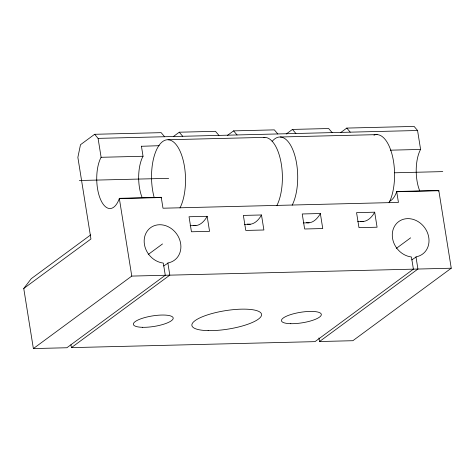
<?xml version="1.0" encoding="UTF-8"?>
<svg xmlns="http://www.w3.org/2000/svg" width="475" height="475" viewBox="0 0 475 475"><rect width="100%" height="100%" fill="white"/><g stroke="black" fill="none" stroke-linecap="round" stroke-linejoin="round"><path stroke-width="0.71" d="M163.667 265.982L168.453 262.829A20.17 17.32 53.6 0 0 180.369 242.096A20.17 17.32 53.6 0 0 159.713 224.723A20.17 17.32 53.6 0 0 144.198 242.428L144.513 244.94A20.17 17.32 53.6 0 0 161.346 262.728L163.329 263.103L165.276 275.262L66.88 347.747L33.375 348.573L23.75 288.491L90.939 238.996L77.864 157.379L80.489 144.715L94.638 134.294L98.082 138.373L101.11 157.296L100.712 158.003A28.738 12.629 88.6 0 0 100.742 199.904A28.738 12.629 88.6 0 0 119.16 198.983L119.314 198.33L161.245 197.297L162.99 208.21L398.436 202.415L396.684 191.502L438.793 190.469L451.25 268.221L352.854 340.706L319.527 341.531L318.951 337.927M161.09 197.95L161.245 197.297M389.637 201.216A28.738 12.629 88.6 0 0 396.53 192.155L396.684 191.502M438.639 191.116L438.793 190.469M141.33 146.294L159.19 145.694M141.419 146.134L143.04 156.263L142.643 156.97A28.738 12.629 88.6 0 0 142.09 197.487M340.557 132.673L346.786 128.084L414.117 126.427L417.561 130.506L420.595 149.435L420.191 150.142A28.738 12.629 88.6 0 0 419.639 190.659M207.153 216.309L209.558 231.331L191.443 231.776L189.038 216.754L207.153 216.309L206.168 218.019A47.898 21.048 88.6 0 1 193.177 225.447M261.482 214.973L263.892 229.995L245.777 230.44L243.372 215.418L261.482 214.973L260.496 216.683A47.898 21.048 88.6 0 1 247.511 224.105M320.346 213.524L322.751 228.546L304.641 228.992L302.231 213.97L320.346 213.524L319.36 215.234A47.898 21.048 88.6 0 1 306.375 222.656M374.68 212.188L377.085 227.21L358.969 227.656L356.565 212.634L374.68 212.188L373.694 213.898A47.898 21.048 88.6 0 1 360.703 221.32M23.75 288.491L31.267 278.665L90.725 234.864M173.595 136.378L179.259 132.21L215.478 131.32L218.928 135.399M227.365 135.458L233.593 130.874L274.342 129.871L277.786 133.95M286.223 134.009L292.452 129.426L328.676 128.529L332.12 132.608M148.218 254.481L162.527 243.936M33.375 348.573L131.771 276.088L451.25 268.221M70.947 344.755L71.404 347.635L169.801 275.15L167.841 262.907M396.34 248.372L410.649 237.833M411.789 259.873L416.575 256.72A20.17 17.32 53.6 0 0 428.492 235.992A20.17 17.32 53.6 0 0 407.835 218.619A20.17 17.32 53.6 0 0 392.32 236.324L392.635 238.836A20.17 17.32 53.6 0 0 409.468 256.625L411.445 256.993L413.392 269.153L314.996 341.638L71.404 347.635M319.527 341.531L417.923 269.046L415.963 256.803M94.638 134.294L161.15 132.656L164.593 136.735M98.082 138.373L417.561 130.506M168.055 139.745L264.919 137.37M280.244 136.996L377.108 134.621M101.11 157.296L143.04 156.263M390.302 150.183L420.595 149.435M79.355 180.506L168.672 178.345M394.618 172.787L442.765 171.606M119.29 198.58L161.221 197.547M396.661 191.752L438.769 190.718M190.137 225.702L195.932 225.56M244.471 224.366L250.266 224.224M303.335 222.917L309.13 222.775M357.663 221.576L363.458 221.433M346.786 128.084L350.229 132.163M292.452 129.426L295.895 133.505M233.593 130.874L237.037 134.953M179.259 132.21L182.703 136.289M119.314 198.33L131.771 276.088M263.857 137.406A38.6 16.981 88.6 0 1 280.951 161.981A38.6 16.981 88.6 0 1 276.86 205.586M154.238 197.754A38.6 16.981 88.6 0 1 158.537 146.122A38.6 16.981 88.6 0 1 181.705 155.301A38.6 16.981 88.6 0 1 179.989 207.961M373.932 135.185A38.6 16.981 88.6 0 1 374.983 134.847M376.04 134.657A38.6 16.981 88.6 0 1 393.14 159.232A38.6 16.981 88.6 0 1 389.049 202.837M272.116 141.455A38.6 16.981 88.6 0 1 294.399 154.096A38.6 16.981 88.6 0 1 292.178 205.212M290.789 323.689A20.17 5.32 -9.1 0 0 321.32 314.794A20.17 5.32 -9.1 0 0 292.101 314.171A20.17 5.32 -9.1 0 0 290.789 323.689M142.66 327.311A20.17 5.32 -9.1 0 0 173.197 318.416A20.17 5.32 -9.1 0 0 143.978 317.799A20.17 5.32 -9.1 0 0 142.66 327.311M208.133 330.63A35.292 9.316 -9.1 0 0 261.565 315.067A35.292 9.316 -9.1 0 0 210.431 313.981A35.292 9.316 -9.1 0 0 208.133 330.63"/></g></svg>
